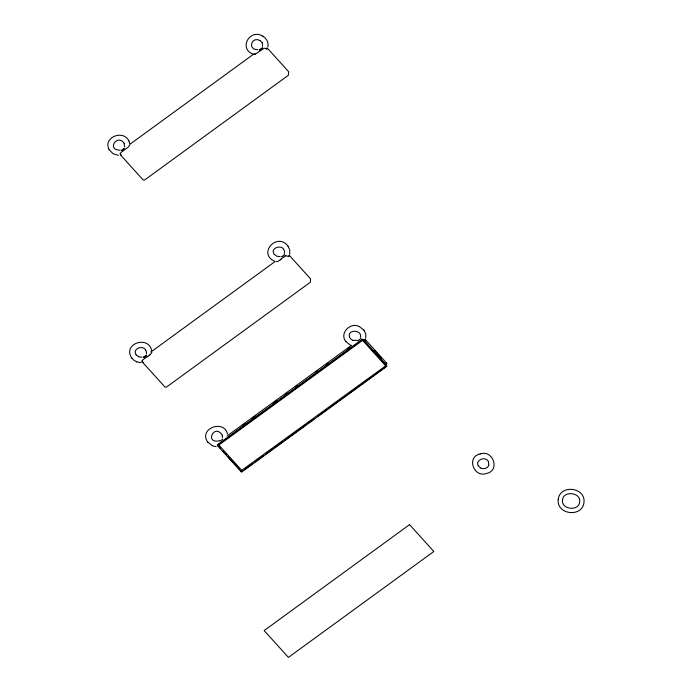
<?xml version="1.0" encoding="UTF-8"?>
<svg xmlns="http://www.w3.org/2000/svg" width="692" height="692" viewBox="0 0 692 692"><rect width="100%" height="100%" fill="white"/><g stroke="black" fill="none" stroke-linecap="round" stroke-linejoin="round"><path stroke-width="1.04" d="M363.438 339.729L218.032 445.639A1.081 0.977 7.4 0 1 218.17 444.264L361.916 339.564A1.081 0.977 7.4 0 1 363.438 339.729L386.318 365.03A1.081 0.977 7.4 0 1 386.179 366.405L361.916 339.564M218.17 444.316L242.434 471.105A1.081 0.977 7.4 0 1 241.863 471.313M386.179 366.405L386.439 364.373A1.081 0.977 7.4 0 0 386.577 363.032L385.807 363.17M267.942 46.866C268.877 42.653 266.498 38.198 262.778 36.174M222.4 437.707L222.331 435.372M289.714 254.275L289.758 249.907L287.967 246.075M365.713 338.336L365.748 333.968L363.957 330.136M146.358 353.82L146.462 351.813L145.597 349.892M360.42 337.315C362.565 329.799 347.246 328.786 349.451 336.961M124.465 146.886L124.171 143.382M262.527 46.312L262.242 42.818M488.777 465.292L488.491 461.798M284.369 253.41L284.559 251.412L283.668 249.328M488.76 465.344C487.704 468.908 482.48 469.271 480.507 467.948M288.858 256.473L288.901 255.59M255.011 53.699L254.665 54.556L264.093 48.258L265.607 48.414M142.197 360.445L142.059 361.691L164.956 387.01L166.365 387.165L310.336 282.25L310.544 278.841L289.178 255.21M150.225 354.442L149.662 354.996M150.622 354.053L151.859 352.384L151.193 351.925M281.064 259.145L279.888 260.201M149.602 355.048L147.854 356.319M279.845 260.235L277.38 261.688L276.463 261.507M281.082 259.128L283.59 257.165M142.206 360.437L145.519 357.729M284.732 254.535L284.248 254.924M144.481 356.735L146.124 355.532M122.7 151.107L119.993 153.494L121.411 155.198M284.023 255.097L282.327 256.317M124.214 148.719L123.721 149.1M122.709 151.098L128.608 146.868L129.759 144.931M261.948 48.414L261.455 48.777M123.557 149.221L122.891 149.697M121.515 150.38L124.076 148.512M130.07 144.144L254.137 53.777M259.266 50.04L262.692 47.549M146.531 355.178L143.339 357.505L145.934 355.61M150.994 351.917L275.165 261.472C256.94 254.042 277.051 231.483 288.036 246.17M220.177 441.003L222.789 439.1M227.14 435.925L351.718 345.187M357.816 340.741L361.302 338.206M242.71 425.433L245.323 423.53M252.286 418.452L255.772 415.918M273.202 403.228L276.679 400.685M285.398 394.345L287.137 393.073M295.847 386.724L297.595 385.461M315.889 372.132L317.628 370.86M326.339 364.52L328.086 363.248M347.246 349.287L349.858 347.384M245.046 469.202L252.883 463.493M254.63 462.221L263.341 455.872M265.953 453.969L272.925 448.892M274.663 447.629L283.374 441.28M285.121 440.008L306.028 424.784M307.767 423.513L313.865 419.067M318.225 415.901L326.935 409.552M328.683 408.28L337.393 401.94M339.132 400.668L346.977 394.959M348.716 393.687L357.427 387.338M359.174 386.075L377.469 372.746M379.207 371.474L385.306 367.037M281.506 256.862L281.981 256.542M260.953 49.141L260.434 49.495M144.299 356.847L143.555 357.349M145.528 357.721L146.989 356.795M121.654 150.536L122.095 150.242M283.936 256.931L285.882 255.772M259.439 50.153L259.889 49.859M285.908 255.763L288.772 256.524M147.82 356.337L147.041 356.769M219.736 440.717C204.002 444.394 214.347 422.518 222.331 435.346M357.28 340.36L352.955 340.352M241.171 471.079L241.11 471.096A1.081 0.977 7.4 0 1 240.911 470.941L385.885 365.696L386.577 363.032L365.125 339.314M262.822 36.2C249.994 28.017 238.005 48.864 253.298 54.175M480.136 453.952C466.001 456.876 473.769 478.137 486.562 473.466C500.653 470.491 492.868 449.298 480.092 453.961M143.339 362.435L142.076 361.708M120.252 150.19C105.997 150.164 117.372 133.314 124.093 143.227M280.191 256.585L276.93 256.282L274.24 254.371M151.686 350.472C148.149 334.781 122.043 343.976 131.835 358.145M359.053 326.442C350.117 321.927 339.115 333.414 345.896 341.632M141.929 357.184L138.858 356.847M227.512 433.901C223.611 418.772 198.059 428.928 207.825 442.205M283.556 249.189C281.419 244.587 269.733 247.97 274.196 254.319M257.753 49.686C247.2 49.807 251.594 36.096 259.898 40.499M140.874 362.651L136.731 361.829M118.349 155.397L112.969 153.65L109.146 149.645M216.163 446.677L212.729 445.89M138.677 356.778L136.168 354.935M359.338 326.555L364.035 330.231M207.747 442.11L212.444 445.778M352.782 340.291L350.723 338.976L349.451 336.987M136.774 361.847L133.989 360.307L131.757 358.049M350.463 345.196L345.818 341.537M128.876 140.952C123.418 129.075 102.364 137.509 109.189 149.74M260.062 40.594L262.164 42.662M480.352 467.853L478.198 465.699M265.616 48.414L267.017 49.288L266.757 48.051M267.25 48.033L288.694 71.752L288.313 75.324L144.516 180.067L143.097 179.92L120.226 154.619M364.355 339.452L365.791 341.026M374.363 350.515L381.517 358.43M218.032 445.639L220.177 448.009M223.04 451.175L226.613 455.128M228.04 456.711L239.475 469.358M145.562 349.849C142.362 344.651 132.051 349.002 136.134 354.884M386.145 363.62L386.439 364.373M488.457 461.728C485.689 455.509 475.101 460.128 478.12 465.543M128.833 140.865L129.897 143.746M558.202 499.572C556.437 514.9 582.508 517.763 583.987 502.357C585.743 487.03 559.672 484.166 558.202 499.572M562.51 500.039C561.048 509.632 579.161 511.613 579.68 501.89C581.142 492.297 563.029 490.317 562.51 500.039M362.686 339.426L217.279 445.345L241.543 472.178L386.949 366.267L362.686 339.426M409.552 524.648L264.145 630.568L288.408 657.4L433.815 551.489L409.552 524.648"/></g></svg>
